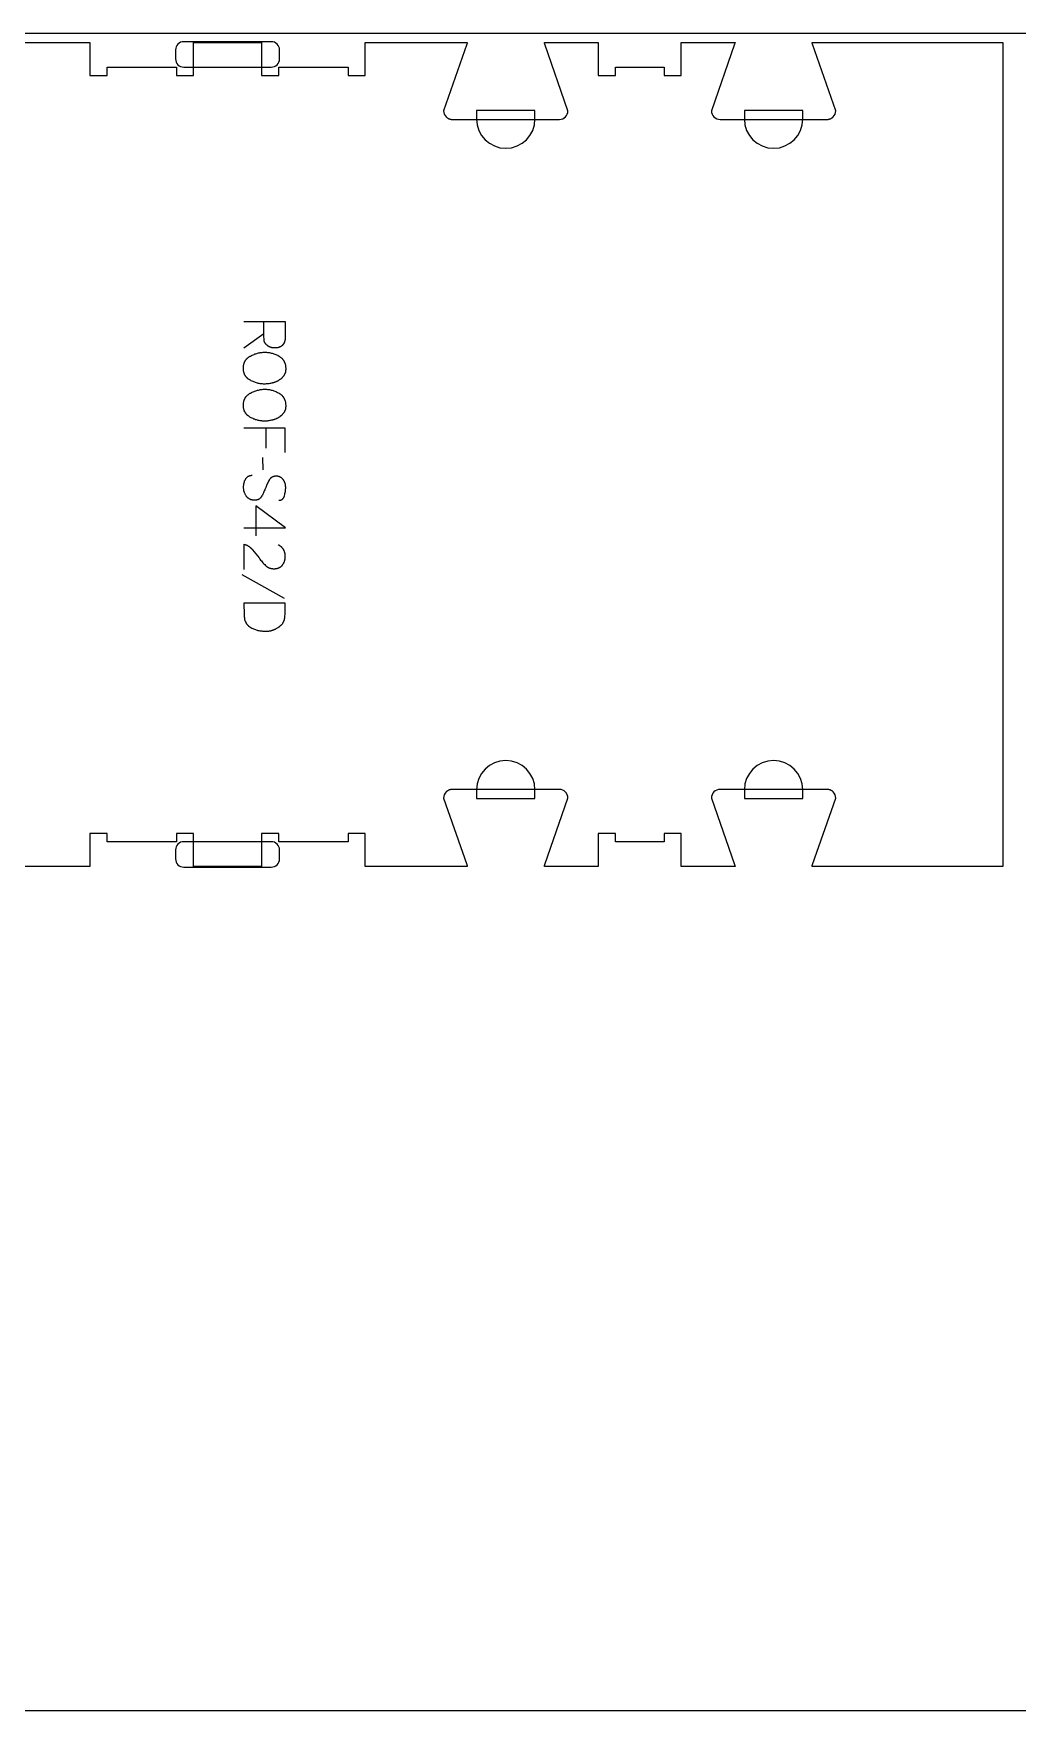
# Model space of a CAD drawing. Extents: x -13885 to -10701, y -84343 to -75479.
# Drawn here: x -13013 to -12297, y -80043 to -78823 of the extents above; entities that cross this region are included whole.
import ezdxf

# ---------------------------------------------------------------- set-up
doc = ezdxf.new("R2010")
doc.units = 0
for name, color, linetype in [('0_SHEET_SPRUCEPLY_2440X122', 1, 'CONTINUOUS'), ('1_ANYTOOL_1MMDEEP_LABELS_S', 2, 'CONTINUOUS'), ('4_ANYTOOL_CUTTHROUGH_OUTSI', 5, 'CONTINUOUS'), ('5_ANYTOOL_HALF_MILL_9MM_IN', 3, 'CONTINUOUS')]:
    doc.layers.add(name, color=color, linetype=linetype)

msp = doc.modelspace()

# ---------------------------------------------------------------- linework, layer by layer
at = {"layer": '0_SHEET_SPRUCEPLY_2440X122'}
msp.add_lwpolyline([(-13513.1, -78823), (-13513.1, -80043), (-11073.1, -80043), (-11073.1, -78823)], close=True, dxfattribs=at)
at = {"layer": '1_ANYTOOL_1MMDEEP_LABELS_S'}
for points in [[(-12859.8, -79032.4), (-12829.8, -79032.4), (-12829.8, -79043.7), (-12829.8, -79044.2), (-12829.8, -79044.7), (-12829.8, -79044.9), (-12829.8, -79045.2), (-12829.9, -79045.4), (-12829.9, -79045.6), (-12829.9, -79045.8), (-12830, -79046), (-12830, -79046.2), (-12830, -79046.4), (-12830.1, -79046.6), (-12830.1, -79046.8), (-12830.2, -79047), (-12830.3, -79047.2), (-12830.3, -79047.4), (-12830.4, -79047.6), (-12830.5, -79047.8), (-12830.5, -79047.9), (-12830.6, -79048.1), (-12830.7, -79048.3), (-12830.8, -79048.4), (-12830.9, -79048.6), (-12831, -79048.8), (-12831.1, -79048.9), (-12831.2, -79049), (-12831.3, -79049.2), (-12831.4, -79049.3), (-12831.5, -79049.5), (-12831.6, -79049.6), (-12831.7, -79049.7), (-12831.9, -79049.8), (-12832, -79050), (-12832.1, -79050.1), (-12832.2, -79050.2), (-12832.4, -79050.3), (-12832.5, -79050.4), (-12832.7, -79050.5), (-12832.8, -79050.6), (-12833, -79050.7), (-12833.1, -79050.8), (-12833.3, -79050.9), (-12833.5, -79050.9), (-12833.6, -79051), (-12833.8, -79051.1), (-12834, -79051.1), (-12834.2, -79051.2), (-12834.4, -79051.3), (-12834.6, -79051.3), (-12834.7, -79051.4), (-12834.9, -79051.4), (-12835.1, -79051.5), (-12835.4, -79051.5), (-12835.6, -79051.6), (-12835.8, -79051.6), (-12836, -79051.6), (-12836.2, -79051.6), (-12836.4, -79051.7), (-12836.7, -79051.7), (-12837.1, -79051.7), (-12837.6, -79051.7), (-12837.8, -79051.7), (-12838, -79051.7), (-12838.1, -79051.7), (-12838.3, -79051.7), (-12838.5, -79051.7), (-12838.7, -79051.6), (-12838.8, -79051.6), (-12839, -79051.6), (-12839.2, -79051.6), (-12839.3, -79051.5), (-12839.5, -79051.5), (-12839.7, -79051.5), (-12839.8, -79051.4), (-12840, -79051.4), (-12840.2, -79051.3), (-12840.3, -79051.3), (-12840.5, -79051.2), (-12840.6, -79051.1), (-12840.8, -79051.1), (-12841, -79051), (-12841.1, -79050.9), (-12841.3, -79050.9), (-12841.4, -79050.8), (-12841.6, -79050.7), (-12841.7, -79050.6), (-12841.9, -79050.5), (-12842, -79050.4), (-12842.2, -79050.3), (-12842.4, -79050.3), (-12842.5, -79050.1), (-12842.6, -79050), (-12842.8, -79049.9), (-12842.9, -79049.8), (-12843.1, -79049.7), (-12843.2, -79049.6), (-12843.4, -79049.5), (-12843.5, -79049.3), (-12843.6, -79049.2), (-12843.7, -79049.1), (-12843.8, -79049), (-12843.9, -79048.8), (-12844, -79048.7), (-12844.1, -79048.6), (-12844.2, -79048.4), (-12844.3, -79048.3), (-12844.4, -79048.1), (-12844.5, -79048), (-12844.6, -79047.8), (-12844.7, -79047.7), (-12844.7, -79047.5), (-12844.8, -79047.4), (-12844.9, -79047.2), (-12844.9, -79047.1), (-12845, -79046.9), (-12845, -79046.7), (-12845.1, -79046.6), (-12845.1, -79046.4), (-12845.1, -79046.2), (-12845.2, -79046.1), (-12845.2, -79045.9), (-12845.2, -79045.7), (-12845.2, -79045.5), (-12845.2, -79045.3), (-12845.3, -79043.4), (-12845.3, -79041.4), (-12845.3, -79032.4)], [(-12845.3, -79041.4), (-12859.8, -79051.8)], [(-12829.8, -79127.7), (-12829.8, -79110), (-12859.8, -79110)], [(-12843.7, -79124.5), (-12843.7, -79110)], [(-12845.9, -79140.3), (-12846, -79131.5)], [(-12834.4, -79162.5), (-12834.2, -79162.5), (-12834.1, -79162.5), (-12834, -79162.5), (-12833.9, -79162.5), (-12833.8, -79162.5), (-12833.7, -79162.5), (-12833.6, -79162.5), (-12833.5, -79162.5), (-12833.5, -79162.5), (-12833.4, -79162.4), (-12833.3, -79162.4), (-12833.2, -79162.4), (-12833.1, -79162.4), (-12833, -79162.4), (-12833, -79162.3), (-12832.9, -79162.3), (-12832.8, -79162.3), (-12832.7, -79162.3), (-12832.7, -79162.2), (-12832.6, -79162.2), (-12832.5, -79162.2), (-12832.4, -79162.1), (-12832.4, -79162.1), (-12832.3, -79162), (-12832.2, -79162), (-12832.2, -79162), (-12832.1, -79161.9), (-12832, -79161.9), (-12832, -79161.8), (-12831.9, -79161.8), (-12831.8, -79161.7), (-12831.8, -79161.7), (-12831.7, -79161.6), (-12831.7, -79161.6), (-12831.6, -79161.5), (-12831.5, -79161.4), (-12831.5, -79161.4), (-12831.4, -79161.3), (-12831.4, -79161.3), (-12831.3, -79161.2), (-12831.3, -79161.1), (-12831.2, -79161.1), (-12831.2, -79161), (-12831.1, -79160.9), (-12831.1, -79160.8), (-12831, -79160.8), (-12831, -79160.7), (-12830.9, -79160.6), (-12830.9, -79160.5), (-12830.8, -79160.5), (-12830.8, -79160.4), (-12830.7, -79160.2), (-12830.6, -79160), (-12830.6, -79159.8), (-12830.5, -79159.7), (-12830.4, -79159.5), (-12830.4, -79159.3), (-12830.1, -79158.4), (-12830, -79157.7), (-12829.8, -79156.9), (-12829.7, -79156.1), (-12829.6, -79155.7), (-12829.6, -79155.3), (-12829.5, -79155), (-12829.5, -79154.6), (-12829.5, -79154.2), (-12829.4, -79153.9), (-12829.4, -79153.5), (-12829.4, -79153.2), (-12829.4, -79153), (-12829.4, -79152.8), (-12829.4, -79152.6), (-12829.5, -79152.4), (-12829.5, -79152.2), (-12829.5, -79152), (-12829.5, -79151.8), (-12829.5, -79151.6), (-12829.6, -79151.4), (-12829.6, -79151.3), (-12829.6, -79151.1), (-12829.7, -79150.9), (-12829.7, -79150.7), (-12829.8, -79150.5), (-12829.8, -79150.4), (-12829.9, -79150.2), (-12829.9, -79150), (-12830, -79149.8), (-12830.1, -79149.7), (-12830.1, -79149.5), (-12830.2, -79149.3), (-12830.3, -79149.2), (-12830.4, -79149), (-12830.4, -79148.8), (-12830.5, -79148.7), (-12830.6, -79148.5), (-12830.7, -79148.3), (-12830.8, -79148.2), (-12830.9, -79148), (-12831, -79147.9), (-12831.1, -79147.7), (-12831.2, -79147.5), (-12831.4, -79147.4), (-12831.5, -79147.2), (-12831.6, -79147.1), (-12831.7, -79147), (-12831.9, -79146.8), (-12832, -79146.7), (-12832.1, -79146.6), (-12832.3, -79146.5), (-12832.4, -79146.3), (-12832.5, -79146.2), (-12832.7, -79146.1), (-12832.8, -79146), (-12833, -79145.9), (-12833.1, -79145.8), (-12833.3, -79145.8), (-12833.5, -79145.7), (-12833.6, -79145.6), (-12833.8, -79145.5), (-12834, -79145.5), (-12834.1, -79145.4), (-12834.3, -79145.3), (-12834.5, -79145.3), (-12834.7, -79145.3), (-12834.9, -79145.2), (-12835, -79145.2), (-12835.2, -79145.1), (-12835.4, -79145.1), (-12835.6, -79145.1), (-12835.8, -79145.1), (-12836, -79145.1), (-12836.2, -79145.1), (-12836.5, -79145.1), (-12836.7, -79145.1), (-12836.9, -79145.1), (-12837.1, -79145.1), (-12837.3, -79145.1), (-12837.5, -79145.1), (-12837.7, -79145.2), (-12837.9, -79145.2), (-12838.1, -79145.2), (-12838.3, -79145.3), (-12838.4, -79145.3), (-12838.6, -79145.4), (-12838.8, -79145.5), (-12838.9, -79145.5), (-12839, -79145.5), (-12839, -79145.6), (-12839.1, -79145.6), (-12839.2, -79145.6), (-12839.3, -79145.7), (-12839.4, -79145.7), (-12839.5, -79145.8), (-12839.5, -79145.8), (-12839.6, -79145.9), (-12839.7, -79145.9), (-12839.8, -79145.9), (-12839.8, -79146), (-12839.9, -79146.1), (-12840, -79146.1), (-12840.1, -79146.2), (-12840.1, -79146.2), (-12840.2, -79146.3), (-12840.3, -79146.3), (-12840.3, -79146.4), (-12840.4, -79146.5), (-12840.5, -79146.5), (-12840.5, -79146.6), (-12840.6, -79146.6), (-12840.7, -79146.8), (-12840.8, -79146.9), (-12841, -79147.1), (-12841.1, -79147.2), (-12841.2, -79147.4), (-12841.3, -79147.5), (-12841.4, -79147.7), (-12841.5, -79147.9), (-12841.9, -79148.6), (-12842.3, -79149.3), (-12842.6, -79150.1), (-12843, -79150.8), (-12843.4, -79151.6), (-12843.7, -79152.4), (-12844, -79153.2), (-12844.3, -79154.1), (-12844.6, -79154.9), (-12845, -79155.7), (-12845.3, -79156.5), (-12845.7, -79157.2), (-12846, -79158), (-12846.4, -79158.7), (-12846.8, -79159.4), (-12847.3, -79160.1), (-12847.4, -79160.3), (-12847.5, -79160.4), (-12847.6, -79160.6), (-12847.7, -79160.7), (-12847.7, -79160.7), (-12847.8, -79160.8), (-12847.8, -79160.9), (-12847.9, -79160.9), (-12848, -79161), (-12848, -79161.1), (-12848.1, -79161.1), (-12848.2, -79161.2), (-12848.2, -79161.3), (-12848.3, -79161.3), (-12848.4, -79161.4), (-12848.4, -79161.4), (-12848.5, -79161.5), (-12848.6, -79161.5), (-12848.7, -79161.6), (-12848.7, -79161.7), (-12848.8, -79161.7), (-12848.9, -79161.7), (-12849, -79161.8), (-12849.1, -79161.8), (-12849.1, -79161.9), (-12849.2, -79161.9), (-12849.3, -79162), (-12849.4, -79162), (-12849.5, -79162), (-12849.6, -79162.1), (-12849.6, -79162.1), (-12849.7, -79162.2), (-12849.8, -79162.2), (-12849.9, -79162.2), (-12850, -79162.2), (-12850.1, -79162.3), (-12850.2, -79162.3), (-12850.4, -79162.3), (-12850.6, -79162.4), (-12850.8, -79162.4), (-12851, -79162.5), (-12851.2, -79162.5), (-12851.4, -79162.5), (-12851.6, -79162.5), (-12851.8, -79162.5), (-12852, -79162.5), (-12852.2, -79162.5), (-12852.5, -79162.5), (-12852.7, -79162.5), (-12852.9, -79162.5), (-12853.2, -79162.4), (-12853.4, -79162.4), (-12853.6, -79162.4), (-12853.8, -79162.3), (-12854, -79162.3), (-12854.2, -79162.2), (-12854.4, -79162.2), (-12854.6, -79162.1), (-12854.8, -79162.1), (-12855, -79162), (-12855.2, -79161.9), (-12855.4, -79161.8), (-12855.6, -79161.7), (-12855.8, -79161.7), (-12855.9, -79161.6), (-12856.1, -79161.5), (-12856.3, -79161.3), (-12856.5, -79161.2), (-12856.6, -79161.1), (-12856.8, -79161), (-12856.9, -79160.9), (-12857.1, -79160.7), (-12857.2, -79160.6), (-12857.4, -79160.5), (-12857.5, -79160.3), (-12857.6, -79160.2), (-12857.8, -79160), (-12857.9, -79159.8), (-12858, -79159.7), (-12858.1, -79159.5), (-12858.2, -79159.3), (-12858.5, -79159), (-12858.7, -79158.6), (-12858.9, -79158.2), (-12859, -79157.9), (-12859.2, -79157.5), (-12859.4, -79157.1), (-12859.4, -79156.9), (-12859.5, -79156.7), (-12859.6, -79156.5), (-12859.6, -79156.3), (-12859.7, -79156.1), (-12859.7, -79156), (-12859.8, -79155.8), (-12859.8, -79155.6), (-12859.9, -79155.4), (-12859.9, -79155.2), (-12859.9, -79155), (-12860, -79154.8), (-12860, -79154.6), (-12860, -79154.4), (-12860.1, -79154), (-12860.1, -79153.5), (-12860.1, -79153.1), (-12860.1, -79152.7), (-12860.1, -79152.3), (-12860.1, -79151.9), (-12860, -79151.5), (-12860, -79151.1), (-12859.9, -79150.7), (-12859.8, -79150.3), (-12859.7, -79150), (-12859.6, -79149.6), (-12859.5, -79149.2), (-12859.4, -79148.8), (-12859.3, -79148.5), (-12859.1, -79148.1), (-12858.9, -79147.8), (-12858.8, -79147.4), (-12858.6, -79147.1), (-12858.5, -79146.9), (-12858.4, -79146.7), (-12858.3, -79146.6), (-12858.1, -79146.4), (-12858, -79146.3), (-12857.9, -79146.1), (-12857.8, -79146), (-12857.7, -79145.9), (-12857.6, -79145.7), (-12857.4, -79145.6), (-12857.3, -79145.5), (-12857.2, -79145.4), (-12857.1, -79145.3), (-12857, -79145.3), (-12857, -79145.2), (-12856.9, -79145.2), (-12856.8, -79145.1), (-12856.8, -79145.1), (-12856.7, -79145.1), (-12856.6, -79145), (-12856.5, -79145), (-12856.5, -79144.9), (-12856.4, -79144.9), (-12856.3, -79144.9), (-12856.2, -79144.8), (-12856.2, -79144.8), (-12856.1, -79144.7), (-12856, -79144.7), (-12855.9, -79144.7), (-12855.8, -79144.7), (-12855.8, -79144.6), (-12855.7, -79144.6), (-12855.5, -79144.5), (-12855.3, -79144.5), (-12855.2, -79144.5), (-12855, -79144.4), (-12854.8, -79144.4), (-12854.6, -79144.4), (-12854.5, -79144.4), (-12854.3, -79144.3), (-12854.1, -79144.3), (-12853.9, -79144.3)], [(-12859.8, -79182.6), (-12829.7, -79182.6), (-12851.1, -79166.6)], [(-12851.1, -79166.6), (-12851.1, -79188.3)], [(-12859.7, -79212.8), (-12859.7, -79194.5), (-12859.2, -79194.6), (-12859, -79194.7), (-12858.8, -79194.8), (-12858.6, -79194.9), (-12858.3, -79195), (-12858.1, -79195), (-12857.9, -79195.1), (-12857.7, -79195.2), (-12857.5, -79195.3), (-12857.3, -79195.5), (-12857.1, -79195.6), (-12856.9, -79195.7), (-12856.7, -79195.8), (-12856.5, -79195.9), (-12856.3, -79196), (-12856.1, -79196.2), (-12855.9, -79196.3), (-12855.7, -79196.4), (-12855.6, -79196.6), (-12855.4, -79196.7), (-12855.2, -79196.9), (-12855, -79197), (-12854.8, -79197.2), (-12854.7, -79197.3), (-12854.5, -79197.5), (-12854.3, -79197.6), (-12854.2, -79197.8), (-12854, -79198), (-12853.8, -79198.2), (-12853.5, -79198.5), (-12852.3, -79200), (-12851.1, -79201.5), (-12850, -79203), (-12848.8, -79204.5), (-12848.3, -79205.3), (-12847.7, -79206), (-12847.1, -79206.7), (-12846.5, -79207.4), (-12846, -79208.1), (-12845.4, -79208.7), (-12844.7, -79209.3), (-12844.1, -79209.9), (-12844, -79210.1), (-12843.8, -79210.2), (-12843.6, -79210.4), (-12843.5, -79210.5), (-12843.3, -79210.6), (-12843.2, -79210.7), (-12843, -79210.9), (-12842.8, -79211), (-12842.6, -79211.1), (-12842.5, -79211.2), (-12842.3, -79211.3), (-12842.1, -79211.4), (-12841.9, -79211.5), (-12841.7, -79211.6), (-12841.5, -79211.6), (-12841.3, -79211.7), (-12841.2, -79211.8), (-12841, -79211.8), (-12840.8, -79211.9), (-12840.6, -79212), (-12840.4, -79212), (-12840.2, -79212.1), (-12840, -79212.1), (-12839.7, -79212.2), (-12839.5, -79212.2), (-12839.3, -79212.2), (-12839.1, -79212.2), (-12838.9, -79212.3), (-12838.7, -79212.3), (-12838.4, -79212.3), (-12838.2, -79212.3), (-12838, -79212.3), (-12837.7, -79212.3), (-12837.5, -79212.3), (-12837.3, -79212.3), (-12837, -79212.3), (-12836.8, -79212.2), (-12836.6, -79212.2), (-12836.3, -79212.2), (-12836.1, -79212.1), (-12835.9, -79212.1), (-12835.7, -79212.1), (-12835.5, -79212), (-12835.2, -79211.9), (-12835, -79211.9), (-12834.8, -79211.8), (-12834.6, -79211.7), (-12834.4, -79211.7), (-12834.3, -79211.6), (-12834.1, -79211.5), (-12833.9, -79211.4), (-12833.7, -79211.3), (-12833.5, -79211.2), (-12833.4, -79211.1), (-12833.2, -79211), (-12833, -79210.9), (-12832.9, -79210.8), (-12832.7, -79210.6), (-12832.6, -79210.5), (-12832.4, -79210.4), (-12832.3, -79210.2), (-12832.1, -79210.1), (-12832, -79209.9), (-12831.9, -79209.8), (-12831.7, -79209.6), (-12831.6, -79209.4), (-12831.5, -79209.3), (-12831.4, -79209.1), (-12831.3, -79208.9), (-12831.2, -79208.8), (-12831, -79208.6), (-12830.9, -79208.4), (-12830.9, -79208.2), (-12830.8, -79208.1), (-12830.7, -79207.9), (-12830.6, -79207.7), (-12830.5, -79207.5), (-12830.4, -79207.3), (-12830.4, -79207.1), (-12830.3, -79206.9), (-12830.2, -79206.7), (-12830.2, -79206.5), (-12830.1, -79206.3), (-12830.1, -79206.1), (-12830, -79205.9), (-12830, -79205.7), (-12829.9, -79205.4), (-12829.9, -79205.2), (-12829.9, -79205), (-12829.8, -79204.8), (-12829.8, -79204.6), (-12829.8, -79204.3), (-12829.8, -79204.1), (-12829.8, -79203.9), (-12829.8, -79203.4), (-12829.8, -79203), (-12829.8, -79202.7), (-12829.8, -79202.3), (-12829.8, -79202), (-12829.9, -79201.6), (-12829.9, -79201.3), (-12830, -79201), (-12830.1, -79200.6), (-12830.2, -79200.3), (-12830.2, -79200.2), (-12830.3, -79200), (-12830.3, -79199.9), (-12830.4, -79199.7), (-12830.4, -79199.6), (-12830.5, -79199.4), (-12830.5, -79199.3), (-12830.6, -79199.1), (-12830.7, -79199), (-12830.7, -79198.8), (-12830.8, -79198.7), (-12830.9, -79198.6), (-12831, -79198.4), (-12831, -79198.3), (-12831.1, -79198.2), (-12831.2, -79198), (-12831.3, -79197.9), (-12831.4, -79197.8), (-12831.5, -79197.7), (-12831.6, -79197.5), (-12831.7, -79197.4), (-12831.8, -79197.3), (-12831.9, -79197.2), (-12832, -79197.1), (-12832.1, -79196.9), (-12832.2, -79196.8), (-12832.3, -79196.7), (-12832.4, -79196.6), (-12832.5, -79196.5), (-12832.6, -79196.4), (-12832.8, -79196.3), (-12832.9, -79196.2), (-12833.1, -79196), (-12833.4, -79195.8), (-12833.7, -79195.6), (-12834, -79195.4), (-12834.3, -79195.2), (-12834.6, -79195.1), (-12834.9, -79194.9)], [(-12830.2, -79234), (-12861, -79216.8)]]:
    msp.add_lwpolyline(points, dxfattribs=at)
for points in [[(-12829.4, -79066.8), (-12829.4, -79067.2), (-12829.4, -79067.6), (-12829.5, -79067.9), (-12829.5, -79068.3), (-12829.5, -79068.5), (-12829.6, -79068.6), (-12829.6, -79068.8), (-12829.6, -79069), (-12829.7, -79069.1), (-12829.7, -79069.3), (-12829.7, -79069.5), (-12829.8, -79069.6), (-12829.8, -79069.8), (-12829.9, -79069.9), (-12829.9, -79070.1), (-12830, -79070.2), (-12830.1, -79070.4), (-12830.1, -79070.5), (-12830.2, -79070.7), (-12830.3, -79070.8), (-12830.3, -79071), (-12830.4, -79071.1), (-12830.5, -79071.3), (-12830.6, -79071.4), (-12830.6, -79071.5), (-12830.7, -79071.7), (-12830.8, -79071.8), (-12830.9, -79071.9), (-12831.1, -79072.2), (-12831.3, -79072.5), (-12831.5, -79072.7), (-12831.7, -79072.9), (-12831.9, -79073.2), (-12832.1, -79073.4), (-12832.3, -79073.6), (-12832.6, -79073.9), (-12832.8, -79074.1), (-12833.1, -79074.3), (-12833.3, -79074.5), (-12833.6, -79074.7), (-12833.8, -79074.9), (-12834.1, -79075), (-12834.4, -79075.2), (-12834.7, -79075.4), (-12834.9, -79075.6), (-12835.2, -79075.7), (-12835.5, -79075.9), (-12835.8, -79076), (-12836.1, -79076.2), (-12836.4, -79076.3), (-12836.7, -79076.4), (-12837, -79076.6), (-12837.4, -79076.7), (-12837.7, -79076.8), (-12838, -79076.9), (-12838.3, -79077), (-12838.7, -79077.1), (-12839, -79077.2), (-12839.3, -79077.3), (-12839.7, -79077.4), (-12840.4, -79077.5), (-12841, -79077.6), (-12841.7, -79077.7), (-12842.4, -79077.8), (-12843, -79077.9), (-12843.7, -79077.9), (-12844.3, -79078), (-12844.9, -79078), (-12845.6, -79078), (-12846.2, -79077.9), (-12846.9, -79077.9), (-12847.5, -79077.8), (-12848.1, -79077.7), (-12848.8, -79077.6), (-12849.4, -79077.5), (-12850, -79077.3), (-12850.7, -79077.1), (-12851.3, -79076.9), (-12852, -79076.7), (-12852.6, -79076.4), (-12853.2, -79076.2), (-12853.9, -79075.9), (-12854.5, -79075.6), (-12855.1, -79075.2), (-12855.5, -79075), (-12855.8, -79074.9), (-12856.1, -79074.7), (-12856.3, -79074.5), (-12856.6, -79074.3), (-12856.9, -79074.1), (-12857.1, -79073.9), (-12857.4, -79073.6), (-12857.5, -79073.5), (-12857.6, -79073.4), (-12857.7, -79073.3), (-12857.8, -79073.2), (-12857.9, -79073.1), (-12858, -79072.9), (-12858.1, -79072.8), (-12858.2, -79072.7), (-12858.3, -79072.6), (-12858.4, -79072.4), (-12858.5, -79072.3), (-12858.6, -79072.2), (-12858.7, -79072.1), (-12858.8, -79071.9), (-12858.9, -79071.8), (-12859, -79071.7), (-12859, -79071.5), (-12859.1, -79071.4), (-12859.2, -79071.2), (-12859.3, -79071.1), (-12859.3, -79071), (-12859.4, -79070.8), (-12859.5, -79070.7), (-12859.5, -79070.5), (-12859.6, -79070.4), (-12859.6, -79070.2), (-12859.7, -79070.1), (-12859.7, -79069.9), (-12859.8, -79069.6), (-12859.9, -79069.3), (-12860, -79069), (-12860.1, -79068.6), (-12860.1, -79068.3), (-12860.2, -79067.9), (-12860.2, -79067.6), (-12860.2, -79067.2), (-12860.2, -79066.9), (-12860.2, -79066.5), (-12860.2, -79066.1), (-12860.2, -79065.7), (-12860.2, -79065.4), (-12860.2, -79065), (-12860.1, -79064.7), (-12860.1, -79064.3), (-12860, -79064), (-12859.9, -79063.6), (-12859.8, -79063.3), (-12859.7, -79063), (-12859.7, -79062.8), (-12859.6, -79062.7), (-12859.6, -79062.5), (-12859.5, -79062.3), (-12859.4, -79062.2), (-12859.4, -79062), (-12859.3, -79061.9), (-12859.2, -79061.7), (-12859.2, -79061.6), (-12859.1, -79061.5), (-12859, -79061.3), (-12858.9, -79061.2), (-12858.9, -79061), (-12858.8, -79060.9), (-12858.7, -79060.8), (-12858.6, -79060.6), (-12858.5, -79060.5), (-12858.4, -79060.4), (-12858.3, -79060.2), (-12858.2, -79060.1), (-12858.1, -79060), (-12858, -79059.9), (-12857.9, -79059.7), (-12857.8, -79059.6), (-12857.7, -79059.5), (-12857.6, -79059.4), (-12857.4, -79059.3), (-12857.3, -79059.2), (-12857.2, -79059), (-12857.1, -79058.9), (-12856.8, -79058.7), (-12856.5, -79058.5), (-12856.3, -79058.3), (-12856, -79058.1), (-12855.7, -79057.9), (-12855.4, -79057.7), (-12855.1, -79057.6), (-12854.4, -79057.2), (-12853.8, -79056.9), (-12853.1, -79056.6), (-12852.5, -79056.4), (-12851.8, -79056.1), (-12851.2, -79055.9), (-12850.5, -79055.7), (-12849.9, -79055.5), (-12849.2, -79055.3), (-12848.6, -79055.2), (-12847.9, -79055.1), (-12847.3, -79055), (-12846.6, -79054.9), (-12845.9, -79054.8), (-12845.3, -79054.8), (-12844.6, -79054.8), (-12843.9, -79054.8), (-12843.3, -79054.8), (-12842.6, -79054.9), (-12841.9, -79055), (-12841.2, -79055.1), (-12840.6, -79055.2), (-12839.9, -79055.4), (-12839.3, -79055.5), (-12838.6, -79055.7), (-12838, -79055.9), (-12837.3, -79056.2), (-12836.7, -79056.4), (-12836.1, -79056.7), (-12835.5, -79057), (-12834.9, -79057.3), (-12834.2, -79057.7), (-12833.9, -79057.9), (-12833.7, -79058.1), (-12833.4, -79058.3), (-12833.1, -79058.5), (-12832.9, -79058.7), (-12832.6, -79058.9), (-12832.4, -79059.1), (-12832.1, -79059.3), (-12832, -79059.5), (-12831.9, -79059.6), (-12831.8, -79059.7), (-12831.7, -79059.8), (-12831.6, -79060), (-12831.5, -79060.1), (-12831.4, -79060.2), (-12831.3, -79060.3), (-12831.2, -79060.5), (-12831.1, -79060.6), (-12831, -79060.7), (-12831, -79060.9), (-12830.9, -79061), (-12830.8, -79061.1), (-12830.7, -79061.3), (-12830.6, -79061.4), (-12830.6, -79061.6), (-12830.5, -79061.7), (-12830.3, -79062), (-12830.2, -79062.3), (-12830.1, -79062.6), (-12830, -79062.9), (-12829.9, -79063.3), (-12829.8, -79063.6), (-12829.7, -79063.9), (-12829.7, -79064.3), (-12829.6, -79064.6), (-12829.5, -79065), (-12829.5, -79065.3), (-12829.5, -79065.7), (-12829.4, -79066.1), (-12829.4, -79066.5)], [(-12829.4, -79093.8), (-12829.4, -79094.2), (-12829.4, -79094.5), (-12829.5, -79094.9), (-12829.5, -79095.2), (-12829.5, -79095.4), (-12829.6, -79095.6), (-12829.6, -79095.8), (-12829.6, -79095.9), (-12829.7, -79096.1), (-12829.7, -79096.3), (-12829.7, -79096.4), (-12829.8, -79096.6), (-12829.8, -79096.7), (-12829.9, -79096.9), (-12829.9, -79097), (-12830, -79097.2), (-12830.1, -79097.3), (-12830.1, -79097.5), (-12830.2, -79097.6), (-12830.3, -79097.8), (-12830.3, -79097.9), (-12830.4, -79098.1), (-12830.5, -79098.2), (-12830.6, -79098.4), (-12830.6, -79098.5), (-12830.7, -79098.6), (-12830.8, -79098.8), (-12830.9, -79098.9), (-12831.1, -79099.2), (-12831.3, -79099.4), (-12831.5, -79099.7), (-12831.7, -79099.9), (-12831.9, -79100.1), (-12832.1, -79100.4), (-12832.3, -79100.6), (-12832.6, -79100.8), (-12832.8, -79101), (-12833.1, -79101.2), (-12833.3, -79101.4), (-12833.6, -79101.6), (-12833.8, -79101.8), (-12834.1, -79102), (-12834.4, -79102.2), (-12834.7, -79102.3), (-12834.9, -79102.5), (-12835.2, -79102.7), (-12835.5, -79102.8), (-12835.8, -79103), (-12836.1, -79103.1), (-12836.4, -79103.3), (-12836.7, -79103.4), (-12837, -79103.5), (-12837.4, -79103.6), (-12837.7, -79103.8), (-12838, -79103.9), (-12838.3, -79104), (-12838.7, -79104.1), (-12839, -79104.2), (-12839.3, -79104.2), (-12839.7, -79104.3), (-12840.4, -79104.5), (-12841, -79104.6), (-12841.7, -79104.7), (-12842.4, -79104.8), (-12843, -79104.9), (-12843.7, -79104.9), (-12844.3, -79104.9), (-12844.9, -79104.9), (-12845.6, -79104.9), (-12846.2, -79104.9), (-12846.9, -79104.8), (-12847.5, -79104.8), (-12848.1, -79104.7), (-12848.8, -79104.6), (-12849.4, -79104.4), (-12850, -79104.2), (-12850.7, -79104.1), (-12851.3, -79103.9), (-12852, -79103.6), (-12852.6, -79103.4), (-12853.2, -79103.1), (-12853.9, -79102.8), (-12854.5, -79102.5), (-12855.1, -79102.2), (-12855.5, -79102), (-12855.8, -79101.8), (-12856.1, -79101.6), (-12856.3, -79101.4), (-12856.6, -79101.2), (-12856.9, -79101), (-12857.1, -79100.8), (-12857.4, -79100.6), (-12857.5, -79100.5), (-12857.6, -79100.4), (-12857.7, -79100.3), (-12857.8, -79100.1), (-12857.9, -79100), (-12858, -79099.9), (-12858.1, -79099.8), (-12858.2, -79099.7), (-12858.3, -79099.5), (-12858.4, -79099.4), (-12858.5, -79099.3), (-12858.6, -79099.1), (-12858.7, -79099), (-12858.8, -79098.9), (-12858.9, -79098.7), (-12859, -79098.6), (-12859, -79098.5), (-12859.1, -79098.3), (-12859.2, -79098.2), (-12859.3, -79098.1), (-12859.3, -79097.9), (-12859.4, -79097.8), (-12859.5, -79097.6), (-12859.5, -79097.5), (-12859.6, -79097.3), (-12859.6, -79097.2), (-12859.7, -79097), (-12859.7, -79096.9), (-12859.8, -79096.6), (-12859.9, -79096.2), (-12860, -79095.9), (-12860.1, -79095.6), (-12860.1, -79095.2), (-12860.2, -79094.9), (-12860.2, -79094.5), (-12860.2, -79094.2), (-12860.2, -79093.8), (-12860.2, -79093.5), (-12860.2, -79093.1), (-12860.2, -79092.7), (-12860.2, -79092.3), (-12860.2, -79092), (-12860.1, -79091.6), (-12860.1, -79091.3), (-12860, -79090.9), (-12859.9, -79090.6), (-12859.8, -79090.3), (-12859.7, -79089.9), (-12859.7, -79089.8), (-12859.6, -79089.6), (-12859.6, -79089.5), (-12859.5, -79089.3), (-12859.4, -79089.2), (-12859.4, -79089), (-12859.3, -79088.9), (-12859.2, -79088.7), (-12859.2, -79088.6), (-12859.1, -79088.4), (-12859, -79088.3), (-12858.9, -79088.1), (-12858.9, -79088), (-12858.8, -79087.9), (-12858.7, -79087.7), (-12858.6, -79087.6), (-12858.5, -79087.5), (-12858.4, -79087.3), (-12858.3, -79087.2), (-12858.2, -79087.1), (-12858.1, -79086.9), (-12858, -79086.8), (-12857.9, -79086.7), (-12857.8, -79086.6), (-12857.7, -79086.5), (-12857.6, -79086.3), (-12857.4, -79086.2), (-12857.3, -79086.1), (-12857.2, -79086), (-12857.1, -79085.9), (-12856.8, -79085.7), (-12856.5, -79085.5), (-12856.3, -79085.3), (-12856, -79085.1), (-12855.7, -79084.9), (-12855.4, -79084.7), (-12855.1, -79084.5), (-12854.4, -79084.2), (-12853.8, -79083.9), (-12853.1, -79083.6), (-12852.5, -79083.3), (-12851.8, -79083.1), (-12851.2, -79082.8), (-12850.5, -79082.6), (-12849.9, -79082.4), (-12849.2, -79082.3), (-12848.6, -79082.1), (-12847.9, -79082), (-12847.3, -79081.9), (-12846.6, -79081.9), (-12845.9, -79081.8), (-12845.3, -79081.8), (-12844.6, -79081.8), (-12843.9, -79081.8), (-12843.3, -79081.8), (-12842.6, -79081.9), (-12841.9, -79081.9), (-12841.2, -79082), (-12840.6, -79082.2), (-12839.9, -79082.3), (-12839.3, -79082.5), (-12838.6, -79082.7), (-12838, -79082.9), (-12837.3, -79083.1), (-12836.7, -79083.4), (-12836.1, -79083.7), (-12835.5, -79084), (-12834.9, -79084.3), (-12834.2, -79084.6), (-12833.9, -79084.8), (-12833.7, -79085), (-12833.4, -79085.2), (-12833.1, -79085.4), (-12832.9, -79085.6), (-12832.6, -79085.9), (-12832.4, -79086.1), (-12832.1, -79086.3), (-12832, -79086.4), (-12831.9, -79086.5), (-12831.8, -79086.7), (-12831.7, -79086.8), (-12831.6, -79086.9), (-12831.5, -79087), (-12831.4, -79087.2), (-12831.3, -79087.3), (-12831.2, -79087.4), (-12831.1, -79087.6), (-12831, -79087.7), (-12831, -79087.8), (-12830.9, -79088), (-12830.8, -79088.1), (-12830.7, -79088.2), (-12830.6, -79088.4), (-12830.6, -79088.5), (-12830.5, -79088.7), (-12830.3, -79089), (-12830.2, -79089.3), (-12830.1, -79089.6), (-12830, -79089.9), (-12829.9, -79090.2), (-12829.8, -79090.5), (-12829.7, -79090.9), (-12829.7, -79091.2), (-12829.6, -79091.6), (-12829.5, -79091.9), (-12829.5, -79092.3), (-12829.5, -79092.7), (-12829.4, -79093), (-12829.4, -79093.4)], [(-12829.8, -79237.4), (-12859.8, -79237.4), (-12859.7, -79245.9), (-12859.7, -79246.4), (-12859.7, -79246.8), (-12859.6, -79247.2), (-12859.6, -79247.5), (-12859.5, -79247.9), (-12859.5, -79248.3), (-12859.4, -79248.7), (-12859.3, -79249), (-12859.3, -79249.4), (-12859.2, -79249.7), (-12859.1, -79250), (-12858.9, -79250.4), (-12858.8, -79250.7), (-12858.7, -79250.8), (-12858.7, -79251), (-12858.6, -79251.1), (-12858.5, -79251.3), (-12858.5, -79251.4), (-12858.4, -79251.6), (-12858.3, -79251.7), (-12858.2, -79251.9), (-12858.1, -79252), (-12858.1, -79252.1), (-12858, -79252.3), (-12857.9, -79252.4), (-12857.8, -79252.5), (-12857.7, -79252.7), (-12857.6, -79252.8), (-12857.5, -79252.9), (-12857.4, -79253), (-12857.3, -79253.2), (-12857.2, -79253.3), (-12857.1, -79253.4), (-12856.9, -79253.5), (-12856.8, -79253.6), (-12856.7, -79253.8), (-12856.6, -79253.9), (-12856.5, -79254), (-12856.3, -79254.1), (-12856.2, -79254.2), (-12856.1, -79254.3), (-12856, -79254.4), (-12855.8, -79254.5), (-12855.7, -79254.6), (-12855.5, -79254.7), (-12855.3, -79254.9), (-12855, -79255), (-12854.7, -79255.2), (-12854, -79255.5), (-12853.4, -79255.8), (-12852.8, -79256.1), (-12852.2, -79256.3), (-12851.5, -79256.6), (-12850.9, -79256.8), (-12850.2, -79257), (-12849.6, -79257.2), (-12848.9, -79257.3), (-12848.2, -79257.4), (-12847.5, -79257.6), (-12846.9, -79257.6), (-12846.2, -79257.7), (-12845.5, -79257.8), (-12844.8, -79257.8), (-12844.1, -79257.8), (-12843.5, -79257.8), (-12842.9, -79257.8), (-12842.3, -79257.7), (-12841.7, -79257.7), (-12841.2, -79257.6), (-12840.9, -79257.5), (-12840.6, -79257.5), (-12840.3, -79257.4), (-12840, -79257.3), (-12839.8, -79257.3), (-12839.5, -79257.2), (-12839.2, -79257.1), (-12838.9, -79257), (-12838.7, -79256.9), (-12838.4, -79256.8), (-12838.1, -79256.7), (-12837.8, -79256.6), (-12837.6, -79256.5), (-12837.3, -79256.4), (-12836.8, -79256.2), (-12836.3, -79255.9), (-12835.8, -79255.6), (-12835.3, -79255.3), (-12834.9, -79255.1), (-12834.7, -79254.9), (-12834.4, -79254.7), (-12834.1, -79254.5), (-12833.8, -79254.3), (-12833.6, -79254.1), (-12833.3, -79253.9), (-12833.1, -79253.7), (-12832.8, -79253.5), (-12832.6, -79253.2), (-12832.4, -79253), (-12832.2, -79252.8), (-12832, -79252.5), (-12831.8, -79252.3), (-12831.6, -79252.1), (-12831.5, -79251.8), (-12831.3, -79251.6), (-12831.2, -79251.3), (-12831, -79251), (-12830.9, -79250.8), (-12830.8, -79250.5), (-12830.7, -79250.3), (-12830.6, -79250), (-12830.5, -79249.7), (-12830.4, -79249.4), (-12830.3, -79249.2), (-12830.2, -79248.9), (-12830.2, -79248.6), (-12830.1, -79248.3), (-12830.1, -79248), (-12830.1, -79247.7), (-12830, -79247.4), (-12829.9, -79245), (-12829.9, -79242.5), (-12829.8, -79240)]]:
    msp.add_lwpolyline(points, close=True, dxfattribs=at)
at = {"layer": '4_ANYTOOL_CUTTHROUGH_OUTSI', "color": 5}
msp.add_lwpolyline([(-13046.2, -78829.4), (-12972, -78829.4), (-12972, -78853.2), (-12972, -78853.4), (-12959.5, -78853.4), (-12959.5, -78847.4), (-12909, -78847.4), (-12909, -78853.4), (-12896.5, -78853.4), (-12896.5, -78829.4), (-12847, -78829.4), (-12847, -78853.4), (-12834.5, -78853.4), (-12834.5, -78847.4), (-12784, -78847.4), (-12784, -78853.4), (-12771.5, -78853.4), (-12771.5, -78853.2), (-12771.5, -78829.4), (-12697.3, -78829.4), (-12697.3, -78829.4, -0.061485), (-12697.6, -78830.8), (-12714.5, -78879.1), (-12714.5, -78879.1), (-12714.5, -78879.2), (-12714.5, -78879.2, 0.198912), (-12712.6, -78883.6), (-12712.5, -78883.7), (-12712.4, -78883.8), (-12712.3, -78883.9), (-12712.2, -78884), (-12712.1, -78884.1), (-12712, -78884.2), (-12711.8, -78884.3), (-12711.7, -78884.3), (-12711.6, -78884.4), (-12711.4, -78884.5), (-12711.3, -78884.6), (-12711.2, -78884.7), (-12711, -78884.7), (-12710.9, -78884.8), (-12710.8, -78884.9), (-12710.6, -78884.9), (-12710.5, -78885), (-12710.3, -78885), (-12710.2, -78885.1), (-12710, -78885.1), (-12709.9, -78885.2), (-12709.7, -78885.2), (-12709.6, -78885.3), (-12709.4, -78885.3), (-12709.3, -78885.3), (-12709.1, -78885.3), (-12709, -78885.4), (-12708.8, -78885.4), (-12708.7, -78885.4), (-12708.5, -78885.4), (-12708.4, -78885.4), (-12708.2, -78885.4), (-12630.2, -78885.4, 0.414214), (-12624, -78879.2), (-12624, -78879.1), (-12624, -78879.1), (-12640.9, -78830.8), (-12640.9, -78830.8, -0.061485), (-12641.1, -78829.4), (-12602, -78829.4), (-12602, -78853.2), (-12602, -78853.4), (-12589.5, -78853.4), (-12589.5, -78847.4), (-12554, -78847.4), (-12554, -78853.4), (-12541.5, -78853.4), (-12541.5, -78853.2), (-12541.5, -78829.4), (-12502.4, -78829.4), (-12502.4, -78829.4, -0.061485), (-12502.7, -78830.8), (-12519.6, -78879.1), (-12519.6, -78879.1), (-12519.6, -78879.2), (-12519.6, -78879.2, 0.414214), (-12513.3, -78885.4), (-12435.3, -78885.4), (-12435.2, -78885.4), (-12435, -78885.4), (-12434.9, -78885.4), (-12434.7, -78885.4), (-12434.6, -78885.4), (-12434.4, -78885.3), (-12434.3, -78885.3), (-12434.1, -78885.3), (-12434, -78885.3), (-12433.8, -78885.2), (-12433.7, -78885.2), (-12433.5, -78885.1), (-12433.4, -78885.1), (-12433.2, -78885), (-12433.1, -78885), (-12432.9, -78884.9), (-12432.8, -78884.9), (-12432.6, -78884.8), (-12432.5, -78884.7), (-12432.4, -78884.7), (-12432.2, -78884.6), (-12432.1, -78884.5), (-12432, -78884.4), (-12431.8, -78884.3), (-12431.7, -78884.3), (-12431.6, -78884.2), (-12431.5, -78884.1), (-12431.3, -78884), (-12431.2, -78883.9), (-12431.1, -78883.8), (-12431, -78883.7), (-12430.9, -78883.6, 0.198912), (-12429.1, -78879.2), (-12429.1, -78879.1), (-12429.1, -78879.1), (-12446, -78830.8), (-12446, -78830.8, -0.061485), (-12446.2, -78829.4), (-12421.8, -78829.4), (-12307.5, -78829.4), (-12307.5, -79428.9), (-12421.8, -79428.9), (-12446.2, -79428.9), (-12446.2, -79428.9, -0.061485), (-12446, -79427.5), (-12429.1, -79379.2), (-12429.1, -79379.2), (-12429.1, -79379.2), (-12429.1, -79379.2, 0.198912), (-12430.9, -79374.7), (-12431, -79374.6), (-12431.1, -79374.5), (-12431.2, -79374.4), (-12431.3, -79374.3), (-12431.5, -79374.2), (-12431.6, -79374.1), (-12431.7, -79374.1), (-12431.8, -79374), (-12432, -79373.9), (-12432.1, -79373.8), (-12432.2, -79373.7), (-12432.4, -79373.7), (-12432.5, -79373.6), (-12432.6, -79373.5), (-12432.8, -79373.4), (-12432.9, -79373.4), (-12433.1, -79373.3), (-12433.2, -79373.3), (-12433.4, -79373.2), (-12433.5, -79373.2), (-12433.7, -79373.1), (-12433.8, -79373.1), (-12434, -79373.1), (-12434.1, -79373), (-12434.3, -79373), (-12434.4, -79373), (-12434.6, -79373), (-12434.7, -79372.9), (-12434.9, -79372.9), (-12435, -79372.9), (-12435.2, -79372.9), (-12435.3, -79372.9), (-12513.3, -79372.9, 0.414214), (-12519.6, -79379.2), (-12519.6, -79379.2), (-12519.6, -79379.2), (-12502.7, -79427.5), (-12502.7, -79427.5, -0.061485), (-12502.4, -79428.9), (-12541.5, -79428.9), (-12541.5, -79405.2), (-12541.5, -79404.9), (-12554, -79404.9), (-12554, -79410.9), (-12589.5, -79410.9), (-12589.5, -79404.9), (-12602, -79404.9), (-12602, -79428.9), (-12641.1, -79428.9), (-12641.1, -79428.9, -0.061485), (-12640.9, -79427.5), (-12624, -79379.2), (-12624, -79379.2), (-12624, -79379.2), (-12624, -79379.2, 0.414214), (-12630.2, -79372.9), (-12708.2, -79372.9), (-12708.4, -79372.9), (-12708.5, -79372.9), (-12708.7, -79372.9), (-12708.8, -79372.9), (-12709, -79373), (-12709.1, -79373), (-12709.3, -79373), (-12709.4, -79373), (-12709.6, -79373.1), (-12709.7, -79373.1), (-12709.9, -79373.1), (-12710, -79373.2), (-12710.2, -79373.2), (-12710.3, -79373.3), (-12710.5, -79373.3), (-12710.6, -79373.4), (-12710.8, -79373.4), (-12710.9, -79373.5), (-12711, -79373.6), (-12711.2, -79373.7), (-12711.3, -79373.7), (-12711.4, -79373.8), (-12711.6, -79373.9), (-12711.7, -79374), (-12711.8, -79374.1), (-12712, -79374.1), (-12712.1, -79374.2), (-12712.2, -79374.3), (-12712.3, -79374.4), (-12712.4, -79374.5), (-12712.5, -79374.6), (-12712.6, -79374.7, 0.198912), (-12714.5, -79379.2), (-12714.5, -79379.2), (-12714.5, -79379.2), (-12697.6, -79427.5), (-12697.6, -79427.5, -0.061485), (-12697.3, -79428.9), (-12721.8, -79428.9), (-12771.5, -79428.9), (-12771.5, -79405.2), (-12771.5, -79404.9), (-12784, -79404.9), (-12784, -79410.9), (-12834.5, -79410.9), (-12834.5, -79404.9), (-12847, -79404.9), (-12847, -79405.2), (-12847, -79428.9), (-12896.5, -79428.9), (-12896.5, -79404.9), (-12909, -79404.9), (-12909, -79410.9), (-12959.5, -79410.9), (-12959.5, -79404.9), (-12972, -79404.9), (-12972, -79405.2), (-12972, -79428.9), (-13021.8, -79428.9)], format="xyb", dxfattribs=at)
at = {"layer": '5_ANYTOOL_HALF_MILL_9MM_IN', "color": 3}
for points in [[(-12903.6, -78828.9, 0.414214), (-12909.6, -78834.9), (-12909.6, -78841.4, 0.414214), (-12903.6, -78847.4), (-12839.9, -78847.4, 0.414214), (-12833.9, -78841.4), (-12833.9, -78834.9, 0.414214), (-12839.9, -78828.9)], [(-12690.5, -78885.2, 1), (-12648, -78885.2), (-12648, -78884.9), (-12648, -78878.9), (-12690.5, -78878.9), (-12690.5, -78884.9), (-12690.5, -78885.2)], [(-12495.6, -78885.2, 1), (-12453.1, -78885.2), (-12453.1, -78884.9), (-12453.1, -78878.9), (-12495.6, -78878.9), (-12495.6, -78884.9), (-12495.6, -78885.2)], [(-12648, -79373.2, 1), (-12690.5, -79373.2), (-12690.5, -79373.4), (-12690.5, -79379.4), (-12648, -79379.4), (-12648, -79373.4), (-12648, -79373.2)], [(-12453.1, -79373.2, 1), (-12495.6, -79373.2), (-12495.6, -79373.4), (-12495.6, -79379.4), (-12453.1, -79379.4), (-12453.1, -79373.4), (-12453.1, -79373.2)], [(-12903.6, -79410.9, 0.414214), (-12909.6, -79416.9), (-12909.6, -79423.4, 0.414214), (-12903.6, -79429.4), (-12839.9, -79429.4, 0.414214), (-12833.9, -79423.4), (-12833.9, -79416.9, 0.414214), (-12839.9, -79410.9)]]:
    msp.add_lwpolyline(points, format="xyb", close=True, dxfattribs=at)

doc.saveas('drawing.dxf')
